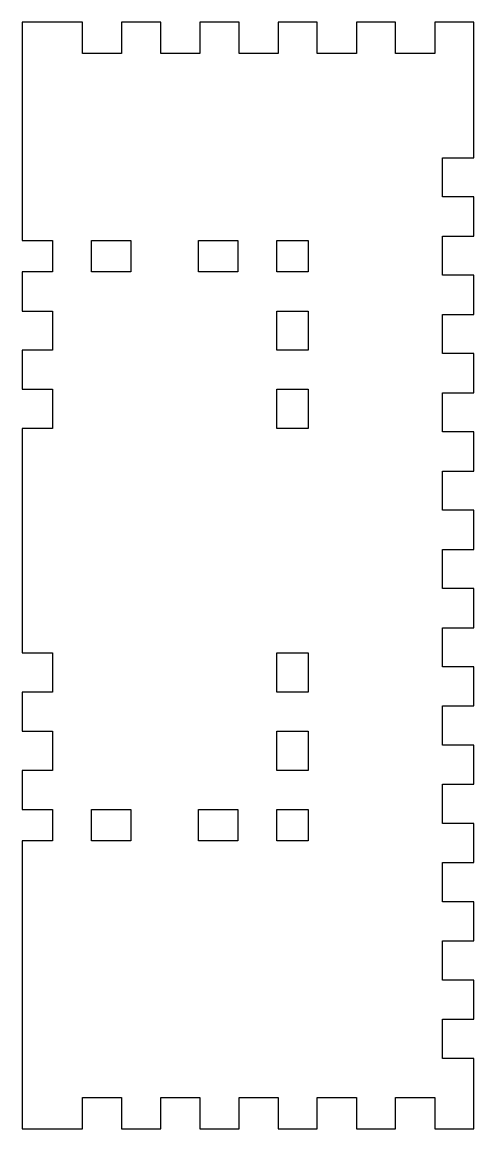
# Model space of a CAD drawing. Header units: millimetres. Extents: x -27 to 59, y -113 to 99.
import ezdxf

# ---------------------------------------------------------------- set-up
doc = ezdxf.new("R2010")
doc.units = ezdxf.units.MM
doc.layers.get('0').update_dxf_attribs({"linetype": 'CONTINUOUS'})

msp = doc.modelspace()

# ---------------------------------------------------------------- linework, layer by layer
for points in [[(-21.5, 36.5), (-27.32, 36.5), (-27.32, 29), (-21.5, 29), (-21.5, 21.5), (-27.32, 21.5), (-27.32, -21.5), (-21.5, -21.5), (-21.5, -29), (-27.32, -29), (-27.32, -36.5), (-21.5, -36.5), (-21.5, -44), (-27.32, -44), (-27.32, -51.5), (-21.5, -51.5), (-21.5, -57.5), (-27.32, -57.5), (-27.32, -112.66), (-15.76, -112.66), (-15.76, -106.66), (-8.26, -106.66), (-8.26, -112.66), (-0.76, -112.66), (-0.76, -106.66), (6.74, -106.66), (6.74, -112.66), (14.24, -112.66), (14.24, -106.66), (21.74, -106.66), (21.74, -112.66), (29.24, -112.66), (29.24, -106.66), (36.74, -106.66), (36.74, -112.66), (44.24, -112.66), (44.24, -106.66), (51.74, -106.66), (51.74, -112.66), (59.24, -112.66), (59.24, -99.16), (53.24, -99.16), (53.24, -91.66), (59.24, -91.66), (59.24, -84.16), (53.24, -84.16), (53.24, -76.66), (59.24, -76.66), (59.24, -69.16), (53.24, -69.16), (53.24, -61.66), (59.24, -61.66), (59.24, -54.16), (53.24, -54.16), (53.24, -46.66), (59.24, -46.66), (59.24, -39.16), (53.24, -39.16), (53.24, -31.66), (59.24, -31.66), (59.24, -24.16), (53.24, -24.16), (53.24, -16.66), (59.24, -16.66), (59.24, -9.16), (53.24, -9.16), (53.24, -1.66), (59.24, -1.66), (59.24, 5.84), (53.24, 5.84), (53.24, 13.34), (59.24, 13.34), (59.24, 20.84), (53.24, 20.84), (53.24, 28.34), (59.24, 28.34), (59.24, 35.84), (53.24, 35.84), (53.24, 43.34), (59.24, 43.34), (59.24, 50.84), (53.24, 50.84), (53.24, 58.34), (59.24, 58.34), (59.24, 65.84), (53.24, 65.84), (53.24, 73.34), (59.24, 73.34), (59.24, 99.34), (51.74, 99.34), (51.74, 93.34), (44.24, 93.34), (44.24, 99.34), (36.74, 99.34), (36.74, 93.34), (29.24, 93.34), (29.24, 99.34), (21.74, 99.34), (21.74, 93.34), (14.24, 93.34), (14.24, 99.34), (6.74, 99.34), (6.74, 93.34), (-0.76, 93.34), (-0.76, 99.34), (-8.26, 99.34), (-8.26, 93.34), (-15.76, 93.34), (-15.76, 99.34), (-27.32, 99.34), (-27.32, 57.5), (-21.5, 57.5), (-21.5, 51.5), (-27.32, 51.5), (-27.32, 44), (-21.5, 44)], [(-6.5, 51.5), (-14, 51.5), (-14, 57.5), (-6.5, 57.5)], [(6.5, 51.5), (6.5, 57.5), (14, 57.5), (14, 51.5)], [(27.5, 51.5), (21.5, 51.5), (21.5, 57.5), (27.5, 57.5)], [(27.5, 36.5), (21.5, 36.5), (21.5, 44), (27.5, 44)], [(27.5, 21.5), (21.5, 21.5), (21.5, 29), (27.5, 29)], [(27.5, -29), (21.5, -29), (21.5, -21.5), (27.5, -21.5)], [(21.5, -36.5), (27.5, -36.5), (27.5, -44), (21.5, -44)], [(-14, -57.5), (-14, -51.5), (-6.5, -51.5), (-6.5, -57.5)], [(6.5, -51.5), (14, -51.5), (14, -57.5), (6.5, -57.5)], [(21.5, -51.5), (27.5, -51.5), (27.5, -57.5), (21.5, -57.5)]]:
    msp.add_lwpolyline(points, close=True)

doc.saveas('drawing.dxf')
